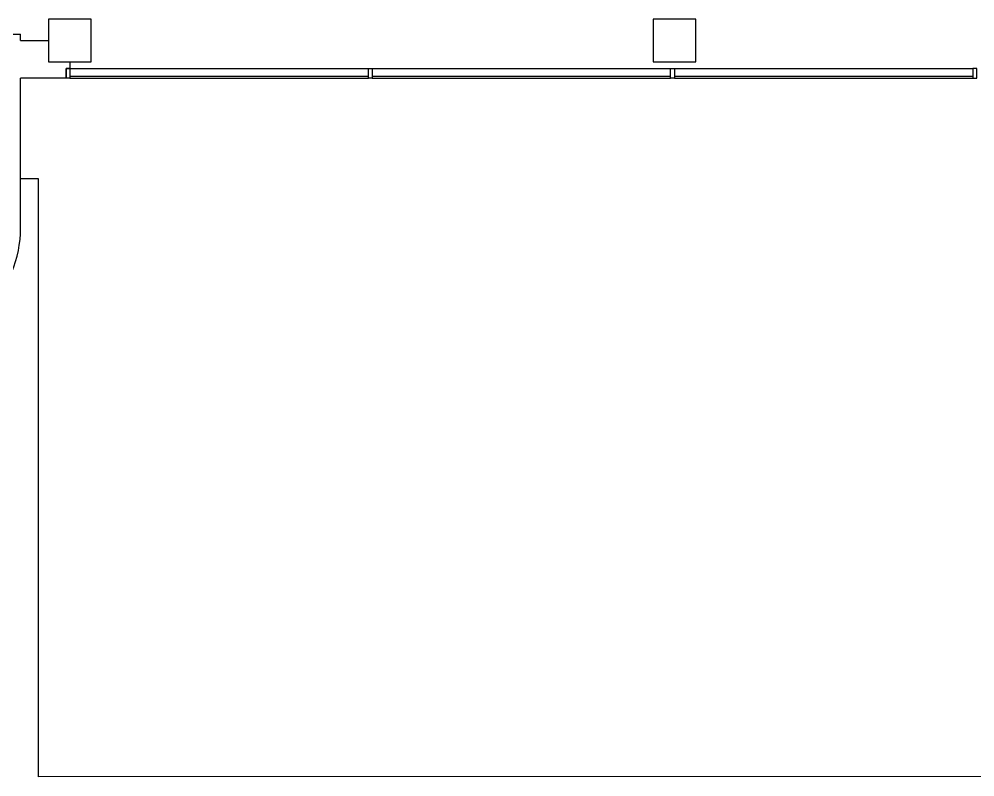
# Model space of a CAD drawing. Extents: x 338 to 7662, y 1527 to 4803.
# Drawn here: x 3696.7 to 4190, y 2599.8 to 2991 of the extents above; entities that cross this region are included whole.
import ezdxf

# ---------------------------------------------------------------- set-up
doc = ezdxf.new("R2010")
doc.units = 0
doc.header["$LTSCALE"] = 96
doc.header["$MEASUREMENT"] = 0
for name, color, linetype in [('A-COLS', 5, 'CONTINUOUS'), ('A-GLAZ', 2, 'CONTINUOUS'), ('A-GLAZ-SILL', 1, 'CONTINUOUS'), ('A-ROOF-LEVL-MED', 2, 'CONTINUOUS'), ('A-WALL-FULL', 6, 'CONTINUOUS')]:
    doc.layers.add(name, color=color, linetype=linetype)

msp = doc.modelspace()

# ---------------------------------------------------------------- linework, layer by layer
at = {"layer": 'A-COLS'}
for points in [[(3712, 2991), (3712, 2969), (3734, 2969), (3734, 2991)], [(4046, 2969), (4046, 2991), (4024, 2991), (4024, 2969)]]:
    msp.add_lwpolyline(points, close=True, dxfattribs=at)
at = {"layer": 'A-GLAZ'}
for p, q in [((3723, 2961.5), (3877, 2961.5)), ((3879, 2961.5), (4033, 2961.5)), ((4035, 2961.5), (4189, 2961.5))]:
    msp.add_line(p, q, dxfattribs=at)
for points in [[(3721, 2965.5), (3723, 2965.5), (3723, 2960.5), (3721, 2960.5)], [(3877, 2965.5), (3879, 2965.5), (3879, 2960.5), (3877, 2960.5)], [(4035, 2960.5), (4033, 2960.5), (4033, 2965.5), (4035, 2965.5)], [(4189, 2960.5), (4191, 2960.5), (4191, 2965.5), (4189, 2965.5)]]:
    msp.add_lwpolyline(points, close=True, dxfattribs=at)
at = {"layer": 'A-GLAZ-SILL'}
for p, q in [((3723, 2965.5), (3877, 2965.5)), ((3879, 2965.5), (4033, 2965.5)), ((4035, 2965.5), (4189, 2965.5)), ((3723, 2960.5), (3877, 2960.5)), ((3879, 2960.5), (4033, 2960.5)), ((4035, 2960.5), (4189, 2960.5))]:
    msp.add_line(p, q, dxfattribs=at)
at = {"layer": 'A-ROOF-LEVL-MED'}
msp.add_lwpolyline([(4467.24092, 2600.01389), (3706.75, 2599.75), (3706.75, 2908.5), (3697.5, 2908.5)], dxfattribs=at)
at = {"layer": 'A-WALL-FULL'}
for p, q in [((3646.5, 2983.25), (3697.5, 2983.25)), ((3697.5, 2980), (3697.5, 2983.25)), ((3697.5, 2980), (3712, 2980)), ((3723, 2969), (3723, 2965.5)), ((3697.5, 2883), (3697.5, 2960.5)), ((3721, 2960.5), (3697.5, 2960.5))]:
    msp.add_line(p, q, dxfattribs=at)
msp.add_lwpolyline([(3723, 2965.5), (3721, 2965.5), (3721, 2960.5)], dxfattribs=at)
msp.add_arc((3639, 2883), 58.5, 269.5102865, 0, dxfattribs=at)

doc.saveas('drawing.dxf')
